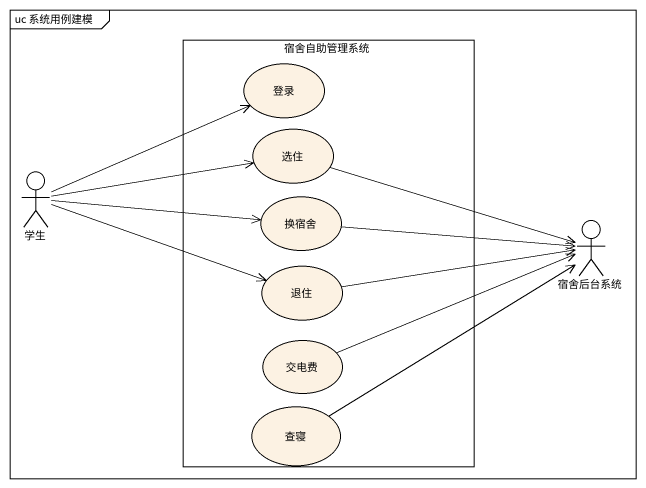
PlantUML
@startuml
mainframe uc 系统用例建模
rectangle 宿舍自助管理系统 {
  usecase 登录
  usecase 选住
  usecase 换宿舍
  usecase 退住
  usecase 交电费
  usecase 查寝
}
actor 学生
actor 宿舍后台系统
选住 -right-> 宿舍后台系统
学生 -right-> 登录
学生 -right-> 选住
学生 -right-> 换宿舍
学生 -right-> 退住
换宿舍 -right-> 宿舍后台系统
退住 -right-> 宿舍后台系统
交电费 -right-> 宿舍后台系统
查寝 -right-> 宿舍后台系统
@enduml
